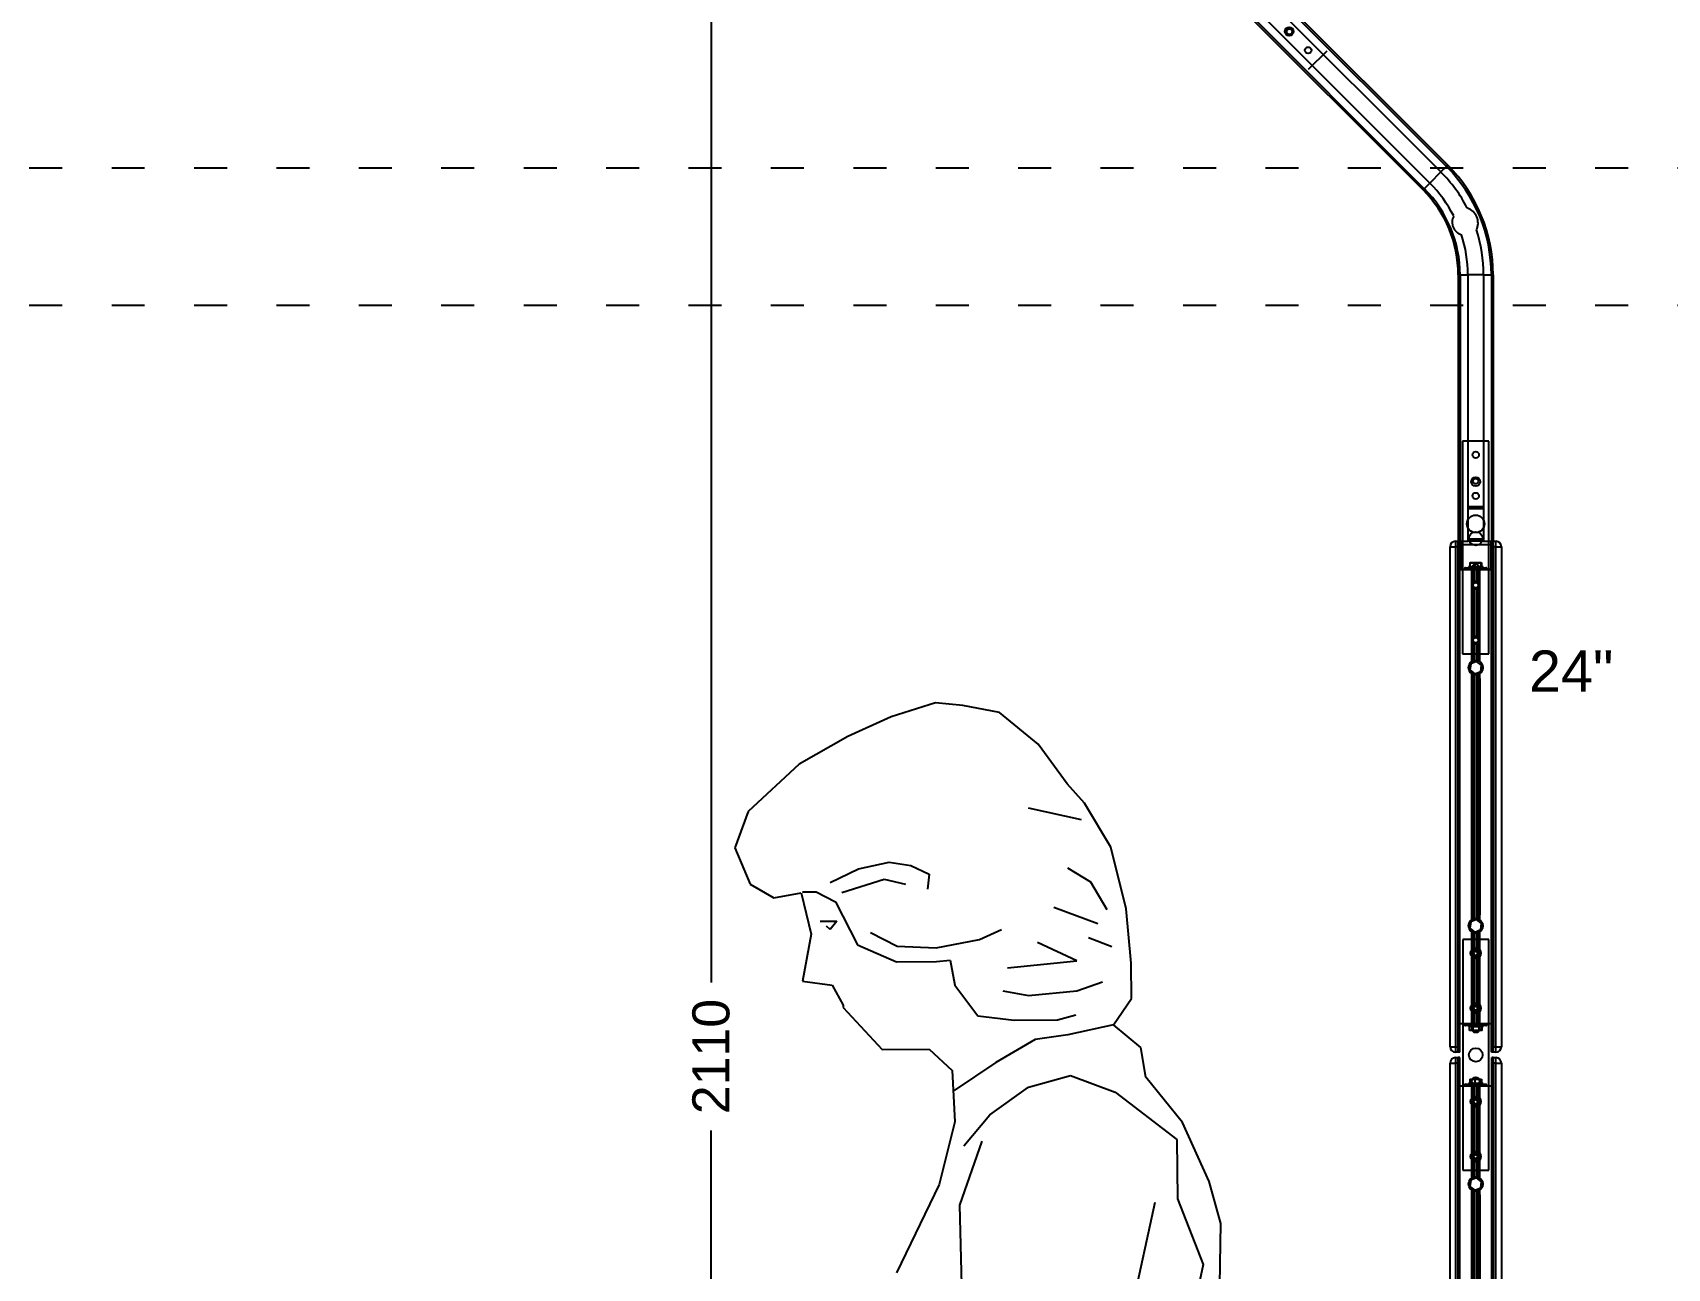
# Model space of a CAD drawing. Header units: inches. Extents: x 9936 to 27102, y -2774 to 11910.
# Drawn here: x 20149 to 21339, y 6417 to 7317 of the extents above; entities that cross this region are included whole.
import ezdxf

# ---------------------------------------------------------------- set-up
doc = ezdxf.new("R2010")
doc.units = ezdxf.units.IN
doc.header["$MEASUREMENT"] = 0
doc.linetypes.add('ACAD_ISO03W100', pattern=[30, 12, -18])
for name, color, linetype in [('Conector lateral', 150, 'Continuous'), ('COTA', 7, 'Continuous'), ('planta', 8, 'Continuous'), ('Puente', 244, 'Continuous'), ('RECTO', 20, 'Continuous'), ('TEXTO', 7, 'Continuous')]:
    doc.layers.add(name, color=color, linetype=linetype)
doc.styles.get("Standard").update_dxf_attribs({"font": 'arial.ttf'})
doc.dimstyles.get("Standard").update_dxf_attribs({"dimscale": 150, "dimtxt": 0.18, "dimasz": 0.18, "dimexe": 0.18, "dimexo": 0.0625, "dimgap": 0.09, "dimtad": 0, "dimdec": 0, "dimzin": 0, "dimdsep": 46, "dimtxsty": 'Standard', "dimcen": 0.09, "dimclrd": 1, "dimclre": 1, "dimclrt": 1, "dimadec": 0, "dimazin": 0, "dimtfac": 1, "dimtdec": 0, "dimtofl": 0, "dimtmove": 0, "dimatfit": 3, "dimfxl": 1, "dimtolj": 1, "dimtzin": 0, "dimarcsym": 0})

# ---------------------------------------------------------------- blocks, each defined once
blk = doc.blocks.new('A$C3EBA59D7')
at = {"layer": 'RECTO', "linetype": 'Continuous'}
for p, q in [((4, 372), (4, 368)), ((4, 372), (6, 372)), ((6, 0), (6, 372)), ((7.1, 372), (6, 372)), ((7.1, 0), (7.1, 372)), ((31.4, 372), (30.3, 372)), ((30.3, 0), (30.3, 372)), ((31.4, 372), (33.4, 372)), ((31.4, 0), (31.4, 372)), ((33.4, 368), (33.4, 372)), ((0, 368), (4, 368)), ((0, 4), (0, 368)), ((6, 368), (4, 368)), ((4, 368), (4, 4)), ((6, 4), (6, 368)), ((31.4, 368), (31.4, 4)), ((33.4, 368), (31.4, 368)), ((33.4, 4), (33.4, 368)), ((33.4, 368), (37.4, 368)), ((37.4, 368), (37.4, 4)), ((15.6, 351.2), (7.1, 351.2)), ((10.7, 352.2), (10.7, 351.2)), ((15.6, 352.2), (10.7, 352.2)), ((11.2, 352.7), (13.5, 352.7)), ((13.5, 353.3), (13.5, 352.3)), ((20.7, 353.3), (13.5, 353.3)), ((15.6, 352.3), (13.5, 352.3)), ((14.5, 356.3), (14.5, 353.3)), ((14.5, 356.3), (18.1, 356.3)), ((15.6, 352.3), (15.6, 284.2)), ((16.9, 352.3), (15.6, 352.3)), ((20.5, 352.3), (16.9, 352.3)), ((16.9, 342.1), (16.9, 352.3)), ((17.9, 342.6), (17.9, 351.2)), ((19.5, 351.2), (17.9, 351.2)), ((18.1, 356.3), (18.1, 353.3)), ((18.1, 356.3), (22.3, 356.3)), ((19.5, 342.6), (19.5, 351.2)), ((20.5, 352.3), (20.5, 342.1)), ((21.8, 352.3), (20.5, 352.3)), ((24, 353.3), (20.7, 353.3)), ((24, 352.3), (21.8, 352.3)), ((21.8, 284.2), (21.8, 352.3)), ((25.4, 352.2), (21.8, 352.2)), ((30.3, 351.2), (21.8, 351.2)), ((22.3, 356.3), (22.3, 353.3)), ((22.3, 356.3), (22.9, 356.3)), ((22.9, 356.3), (22.9, 353.3)), ((24, 352.3), (24, 353.3)), ((24, 352.7), (25, 352.7)), ((25, 352.7), (26.2, 352.7)), ((26.7, 352.2), (25.4, 352.2)), ((26.7, 351.2), (26.7, 352.2)), ((16.9, 302.1), (16.9, 337.9)), ((17.9, 302.6), (17.9, 337.4)), ((19.5, 302.6), (19.5, 337.4)), ((20.5, 337.9), (20.5, 302.1)), ((16.9, 284.9), (16.9, 297.9)), ((20.5, 297.9), (20.5, 284.9)), ((17.9, 285.2), (17.9, 297.4)), ((19.5, 285.2), (19.5, 297.4)), ((15.1, 282.8), (14.5, 278.3)), ((14.5, 278.3), (18.1, 275.5)), ((19.3, 284.5), (15.1, 282.8)), ((15.6, 275.8), (15.6, 272)), ((16.9, 272), (16.9, 275.1)), ((17.9, 97.2), (17.9, 274.8)), ((18.1, 275.5), (22.3, 277.2)), ((22.9, 281.7), (19.3, 284.5)), ((19.5, 97.2), (19.5, 274.8)), ((20.5, 275.1), (20.5, 272)), ((21.8, 272), (21.8, 275.8)), ((22.3, 277.2), (22.9, 281.7)), ((15.6, 272), (15.6, 100)), ((16.4, 272), (15.6, 272)), ((16.4, 100), (16.4, 272)), ((17.5, 272), (16.4, 272)), ((17.5, 100), (17.5, 272)), ((20, 272), (20, 100)), ((21, 272), (20, 272)), ((21, 100), (21, 272)), ((21.9, 272), (21, 272)), ((21.9, 100), (21.9, 272)), ((19.3, 96.5), (15.1, 94.8)), ((15.6, 100), (15.6, 96.2)), ((15.6, 100), (16.4, 100)), ((16.4, 100), (17.5, 100)), ((16.9, 96.9), (16.9, 100)), ((22.9, 93.7), (19.3, 96.5)), ((20, 100), (21, 100)), ((20.5, 100), (20.5, 96.9)), ((21, 100), (21.9, 100)), ((21.8, 96.2), (21.8, 100)), ((15.1, 94.8), (14.5, 90.3)), ((14.5, 90.3), (18.1, 87.5)), ((15.6, 87.8), (15.6, 19.7)), ((16.9, 74.1), (16.9, 87.1)), ((17.9, 74.6), (17.9, 86.8)), ((18.1, 87.5), (22.3, 89.2)), ((19.5, 74.6), (19.5, 86.8)), ((20.5, 87.1), (20.5, 74.1)), ((21.8, 19.7), (21.8, 87.8)), ((22.3, 89.2), (22.9, 93.7)), ((16.9, 34.1), (16.9, 69.9)), ((17.9, 34.6), (17.9, 69.4)), ((19.5, 34.6), (19.5, 69.4)), ((20.5, 69.9), (20.5, 34.1)), ((16.9, 19.7), (16.9, 29.9)), ((17.9, 20.8), (17.9, 29.4)), ((19.5, 20.8), (19.5, 29.4)), ((20.5, 29.9), (20.5, 19.7)), ((7.1, 20.8), (15.6, 20.8)), ((10.7, 20.8), (10.7, 19.8)), ((10.7, 19.8), (15.6, 19.8)), ((13.5, 19.3), (11.2, 19.3)), ((13.5, 19.7), (13.5, 18.7)), ((13.5, 19.7), (15.6, 19.7)), ((13.5, 18.7), (24, 18.7)), ((14.1, 15.7), (14.1, 18.7)), ((16.7, 15.7), (14.1, 15.7)), ((15.6, 19.7), (16.9, 19.7)), ((16.7, 15.7), (16.7, 18.7)), ((21.3, 15.7), (16.7, 15.7)), ((16.9, 19.7), (20.5, 19.7)), ((17.9, 20.8), (19.5, 20.8)), ((20.5, 19.7), (21.8, 19.7)), ((21.3, 15.7), (21.3, 18.7)), ((23.3, 15.7), (21.3, 15.7)), ((21.8, 20.8), (30.3, 20.8)), ((21.8, 19.8), (26.7, 19.8)), ((21.8, 19.7), (24, 19.7)), ((23.3, 15.7), (23.3, 18.7)), ((24, 18.7), (24, 19.7)), ((26.2, 19.3), (24, 19.3)), ((26.7, 19.8), (26.7, 20.8)), ((0, 4), (4, 4)), ((4, 4), (6, 4)), ((4, 4), (4, 0)), ((31.4, 4), (33.4, 4)), ((33.4, 0), (33.4, 4)), ((33.4, 4), (37.4, 4)), ((6, 0), (4, 0)), ((7.1, 0), (6, 0)), ((31.4, 0), (30.3, 0)), ((33.4, 0), (31.4, 0))]:
    blk.add_line(p, q, dxfattribs=at)
for centre, radius in [((18.7, 340), 1.98), ((18.7, 300), 1.98), ((18.7, 280), 5.25), ((18.7, 92), 5.25), ((18.7, 72), 1.98), ((18.7, 32), 1.98)]:
    blk.add_circle(centre, radius, dxfattribs=at)
for centre, radius, start, end in [((4, 368), 4, 90, 180), ((33.4, 368), 4, 0, 90), ((11.2, 352.2), 0.5, 90, 180), ((18.7, 352.9), 1.9, 198.4085, 243.4746), ((18.7, 352.9), 1.9, 296.5254, 341.5915), ((26.2, 352.2), 0.5, 0, 90), ((18.7, 340), 2.78, 130.4601, 229.5399), ((18.7, 340), 2.78, 72.2158, 107.7842), ((18.7, 340), 2.78, 252.2158, 287.7842), ((18.7, 340), 2.78, 310.4601, 49.5399), ((18.7, 300), 2.78, 130.4601, 229.5399), ((18.7, 300), 2.78, 72.2158, 107.7842), ((18.7, 300), 2.78, 310.4601, 49.5399), ((18.7, 300), 2.78, 252.2158, 287.7842), ((18.7, 72), 2.78, 130.4601, 229.5399), ((18.7, 72), 2.78, 72.2158, 107.7842), ((18.7, 72), 2.78, 310.4601, 49.5399), ((18.7, 72), 2.78, 252.2158, 287.7842), ((18.7, 32), 2.78, 130.4601, 229.5399), ((18.7, 32), 2.78, 72.2158, 107.7842), ((18.7, 32), 2.78, 252.2158, 287.7842), ((18.7, 32), 2.78, 310.4601, 49.5399), ((11.2, 19.8), 0.5, 180, 270), ((18.7, 19.1), 1.9, 116.5254, 161.5915), ((18.7, 19.1), 1.9, 18.4085, 63.4746), ((26.2, 19.8), 0.5, 270, 0), ((4, 4), 4, 180, 270), ((33.4, 4), 4, 270, 0)]:
    blk.add_arc(centre, radius, start, end, dxfattribs=at)
for points, knots in [([(16.9, 342.1), (17, 342.2), (17.2, 342.3), (17.5, 342.5), (17.8, 342.6), (17.9, 342.6)], [0, 0, 0, 0, 0.439174, 0.876749, 1, 1, 1, 1]), ([(17.9, 337.4), (17.7, 337.4), (17.3, 337.6), (17, 337.8), (16.9, 337.9), (16.9, 337.9)], [0, 0, 0, 0, 0.444481, 0.887819, 1, 1, 1, 1]), ([(19.5, 342.6), (19.7, 342.6), (20.1, 342.4), (20.4, 342.2), (20.5, 342.1), (20.5, 342.1)], [0, 0, 0, 0, 0.444481, 0.887819, 1, 1, 1, 1]), ([(20.5, 337.9), (20.4, 337.8), (20.2, 337.7), (19.9, 337.5), (19.6, 337.4), (19.5, 337.4)], [0, 0, 0, 0, 0.439174, 0.876749, 1, 1, 1, 1]), ([(16.9, 302.1), (17, 302.2), (17.2, 302.3), (17.5, 302.5), (17.8, 302.6), (17.9, 302.6)], [0, 0, 0, 0, 0.439175, 0.876751, 1, 1, 1, 1]), ([(17.9, 297.4), (17.7, 297.4), (17.3, 297.6), (17, 297.8), (16.9, 297.9), (16.9, 297.9)], [0, 0, 0, 0, 0.444478, 0.887817, 1, 1, 1, 1]), ([(19.5, 302.6), (19.7, 302.6), (20.1, 302.4), (20.4, 302.2), (20.5, 302.1), (20.5, 302.1)], [0, 0, 0, 0, 0.444478, 0.887817, 1, 1, 1, 1]), ([(20.5, 297.9), (20.4, 297.8), (20.2, 297.7), (19.9, 297.5), (19.6, 297.4), (19.5, 297.4)], [0, 0, 0, 0, 0.439175, 0.876751, 1, 1, 1, 1]), ([(16.9, 74.1), (17, 74.2), (17.2, 74.3), (17.5, 74.5), (17.8, 74.6), (17.9, 74.6)], [0, 0, 0, 0, 0.439175, 0.876751, 1, 1, 1, 1]), ([(19.5, 74.6), (19.7, 74.6), (20.1, 74.4), (20.4, 74.2), (20.5, 74.1), (20.5, 74.1)], [0, 0, 0, 0, 0.444478, 0.887817, 1, 1, 1, 1]), ([(17.9, 69.4), (17.7, 69.4), (17.3, 69.6), (17, 69.8), (16.9, 69.9), (16.9, 69.9)], [0, 0, 0, 0, 0.444478, 0.887817, 1, 1, 1, 1]), ([(20.5, 69.9), (20.4, 69.8), (20.2, 69.7), (19.9, 69.5), (19.6, 69.4), (19.5, 69.4)], [0, 0, 0, 0, 0.439175, 0.876751, 1, 1, 1, 1]), ([(16.9, 34.1), (17, 34.2), (17.2, 34.3), (17.5, 34.5), (17.8, 34.6), (17.9, 34.6)], [0, 0, 0, 0, 0.439174, 0.876749, 1, 1, 1, 1]), ([(17.9, 29.4), (17.7, 29.4), (17.3, 29.6), (17, 29.8), (16.9, 29.9), (16.9, 29.9)], [0, 0, 0, 0, 0.444481, 0.887819, 1, 1, 1, 1]), ([(19.5, 34.6), (19.7, 34.6), (20.1, 34.4), (20.4, 34.2), (20.5, 34.1), (20.5, 34.1)], [0, 0, 0, 0, 0.444481, 0.887819, 1, 1, 1, 1]), ([(20.5, 29.9), (20.4, 29.8), (20.2, 29.7), (19.9, 29.5), (19.6, 29.4), (19.5, 29.4)], [0, 0, 0, 0, 0.439174, 0.876749, 1, 1, 1, 1])]:
    blk.add_open_spline(points, degree=3, knots=knots, dxfattribs=at)
blk = doc.blocks.new('A$C10B60D47')
at = {"layer": 'Conector lateral', "linetype": 'Continuous'}
for p, q in [((19, 168), (0, 168)), ((0, 168), (0, 0)), ((19, 0), (19, 168)), ((7.2, 157.7), (8.7, 158.3)), ((7.2, 157.7), (7.7, 156.6)), ((7.7, 156.6), (9.2, 157.2)), ((8.1, 159.9), (9.2, 160.3)), ((8.1, 159.9), (8.7, 158.3)), ((9.2, 160.3), (9.9, 158.8)), ((9.2, 157.2), (9.8, 155.7)), ((9.8, 155.7), (10.9, 156.1)), ((9.9, 158.8), (11.4, 159.4)), ((10.3, 157.7), (11.8, 158.3)), ((10.3, 157.7), (10.9, 156.1)), ((11.4, 159.4), (11.8, 158.3)), ((8.1, 119.9), (9.2, 120.3)), ((8.1, 119.9), (8.7, 118.3)), ((9.2, 120.3), (9.9, 118.8)), ((9.9, 118.8), (11.4, 119.4)), ((11.4, 119.4), (11.8, 118.3)), ((7.2, 117.7), (8.7, 118.3)), ((7.2, 117.7), (7.7, 116.6)), ((7.7, 116.6), (9.2, 117.2)), ((9.2, 117.2), (9.8, 115.7)), ((9.8, 115.7), (10.9, 116.1)), ((10.3, 117.7), (11.8, 118.3)), ((10.3, 117.7), (10.9, 116.1)), ((7.2, 49.7), (8.7, 50.3)), ((7.2, 49.7), (7.7, 48.6)), ((7.7, 48.6), (9.2, 49.2)), ((8.1, 51.9), (9.2, 52.3)), ((8.1, 51.9), (8.7, 50.3)), ((9.2, 52.3), (9.9, 50.8)), ((9.2, 49.2), (9.8, 47.7)), ((9.8, 47.7), (10.9, 48.1)), ((9.9, 50.8), (11.4, 51.4)), ((10.3, 49.7), (11.8, 50.3)), ((10.3, 49.7), (10.9, 48.1)), ((11.4, 51.4), (11.8, 50.3)), ((8.1, 11.9), (9.2, 12.3)), ((9.2, 12.3), (9.9, 10.8)), ((7.2, 9.7), (8.7, 10.3)), ((7.2, 9.7), (7.7, 8.6)), ((7.7, 8.6), (9.2, 9.2)), ((8.1, 11.9), (8.7, 10.3)), ((9.2, 9.2), (9.8, 7.7)), ((9.8, 7.7), (10.9, 8.1)), ((9.9, 10.8), (11.4, 11.4)), ((10.3, 9.7), (11.8, 10.3)), ((10.3, 9.7), (10.9, 8.1)), ((11.4, 11.4), (11.8, 10.3)), ((0, 0), (19, 0))]:
    blk.add_line(p, q, dxfattribs=at)
for centre, radius in [((9.5, 158), 3.75), ((9.5, 118), 3.75), ((9.5, 103), 2.78), ((9.5, 65), 2.78), ((9.5, 50), 3.75), ((9.5, 10), 3.75)]:
    blk.add_circle(centre, radius, dxfattribs=at)
blk = doc.blocks.new('BIOMBO 57')
at = {"layer": 'RECTO', "color": 252, "true_color": 0x939598}
for centre in [(0, 0), (0, -376)]:
    blk.add_circle(centre, 5, dxfattribs=at)
blk.add_blockref('A$C10B60D47', (-9.5, -460))
at = {"layer": 'RECTO'}
for p in [(-18.7, -374), (-18.7, -750)]:
    blk.add_blockref('A$C3EBA59D7', p, dxfattribs=at)
blk = doc.blocks.new('PUENTE 135° H24 F24')
at = {"layer": 'Puente', "linetype": 'Continuous'}
for p, q in [((9231.5, -10431.1), (9094.3, -10293.9)), ((9232.4, -10430.2), (9095.2, -10293)), ((9227.4, -10435.1), (9090.2, -10298)), ((9214.4, -10448.1), (9077.2, -10311)), ((9215.3, -10447.3), (9078.1, -10310.1)), ((9219.4, -10443.2), (9082.2, -10306)), ((9131.1, -10360.3), (9144.6, -10346.9)), ((9227.4, -10435.1), (9219.4, -10443.2)), ((9227.4, -10435.1), (9231.5, -10431.1)), ((9215.3, -10447.3), (9219.4, -10443.2)), ((9240, -10510), (9241.3, -10510)), ((9240, -10510), (9240, -10704)), ((9241.3, -10510), (9241.3, -10704)), ((9241.3, -10510), (9247, -10510)), ((9247, -10510), (9247, -10704)), ((9258.4, -10510), (9247, -10510)), ((9258.4, -10510), (9258.4, -10704)), ((9258.4, -10510), (9264.2, -10510)), ((9264.2, -10510), (9265.4, -10510)), ((9264.2, -10510), (9264.2, -10704)), ((9265.4, -10510), (9265.4, -10704)), ((9243.2, -10631), (9243.2, -10786)), ((9262.3, -10631), (9243.2, -10631)), ((9262.3, -10786), (9262.3, -10631)), ((9247, -10678.6), (9258.4, -10678.6)), ((9247, -10680.1), (9258.4, -10680.1)), ((9240, -10704), (9241.3, -10704)), ((9240, -11076), (9240, -10704)), ((9241.1, -10704), (9240, -10704)), ((9240, -11072), (9240, -10708)), ((9241.1, -11076), (9241.1, -10704)), ((9241.3, -10704), (9247, -10704)), ((9241.7, -10704), (9241.7, -10706.5)), ((9263.7, -10706.5), (9241.7, -10706.5)), ((9241.7, -10706.5), (9241.7, -10724.5)), ((9258.4, -10702.5), (9247, -10702.5)), ((9258.4, -10704), (9247, -10704)), ((9258.4, -10704), (9264.2, -10704)), ((9263.7, -10704), (9263.7, -10706.5)), ((9263.7, -10706.5), (9263.7, -10724.5)), ((9264.2, -10704), (9265.4, -10704)), ((9265.4, -10704), (9264.3, -10704)), ((9264.3, -11076), (9264.3, -10704)), ((9265.4, -11076), (9265.4, -10704)), ((9265.4, -10708), (9265.4, -11072)), ((9248.5, -10719.7), (9248.5, -10722.7)), ((9248.5, -10719.7), (9252.1, -10719.7)), ((9248.8, -10724.5), (9248.8, -10719.5)), ((9248.8, -10719.5), (9256.7, -10719.5)), ((9252.1, -10719.7), (9252.1, -10722.7)), ((9252.1, -10719.7), (9256.4, -10719.7)), ((9256.4, -10719.7), (9256.4, -10722.7)), ((9256.4, -10719.7), (9257, -10719.7)), ((9256.7, -10719.5), (9256.7, -10724.5)), ((9257, -10719.7), (9257, -10722.7)), ((9249.6, -10724.8), (9241.1, -10724.8)), ((9248.8, -10724.5), (9241.7, -10724.5)), ((9244.7, -10723.8), (9244.7, -10724.8)), ((9249.6, -10723.8), (9244.7, -10723.8)), ((9245.2, -10723.3), (9247.5, -10723.3)), ((9247.5, -10722.7), (9247.5, -10723.7)), ((9254.7, -10722.7), (9247.5, -10722.7)), ((9249.6, -10723.7), (9247.5, -10723.7)), ((9249.6, -10723.7), (9249.6, -10791.8)), ((9250.9, -10723.7), (9249.6, -10723.7)), ((9254.5, -10723.7), (9250.9, -10723.7)), ((9250.9, -10733.9), (9250.9, -10723.7)), ((9251.9, -10733.4), (9251.9, -10724.8)), ((9253.6, -10724.8), (9251.9, -10724.8)), ((9253.6, -10733.4), (9253.6, -10724.8)), ((9254.5, -10723.7), (9254.5, -10733.9)), ((9255.8, -10723.7), (9254.5, -10723.7)), ((9258, -10722.7), (9254.7, -10722.7)), ((9258, -10723.7), (9255.8, -10723.7)), ((9255.8, -10791.8), (9255.8, -10723.7)), ((9259.4, -10723.8), (9255.8, -10723.8)), ((9264.3, -10724.8), (9255.8, -10724.8)), ((9263.7, -10724.5), (9256.7, -10724.5)), ((9258, -10723.7), (9258, -10722.7)), ((9258, -10723.3), (9259, -10723.3)), ((9259, -10723.3), (9260.2, -10723.3)), ((9260.7, -10723.8), (9259.4, -10723.8)), ((9260.7, -10724.8), (9260.7, -10723.8)), ((9250.9, -10773.9), (9250.9, -10738.1)), ((9251.9, -10773.4), (9251.9, -10738.7)), ((9253.6, -10773.4), (9253.6, -10738.7)), ((9254.5, -10738.1), (9254.5, -10773.9)), ((9250.9, -10791.1), (9250.9, -10778.1)), ((9251.9, -10790.8), (9251.9, -10778.7)), ((9253.6, -10790.8), (9253.6, -10778.7)), ((9254.5, -10778.1), (9254.5, -10791.1)), ((9243.2, -10786), (9262.3, -10786)), ((9249.1, -10793.2), (9248.5, -10797.8)), ((9253.3, -10791.5), (9249.1, -10793.2)), ((9257, -10794.3), (9253.3, -10791.5)), ((9248.5, -10797.8), (9252.1, -10800.6)), ((9249.6, -10800.3), (9249.6, -10804)), ((9249.6, -10804), (9249.6, -10976)), ((9250.4, -10804), (9249.6, -10804)), ((9250.4, -10976), (9250.4, -10804)), ((9251.5, -10804), (9250.4, -10804)), ((9250.9, -10804), (9250.9, -10800.9)), ((9251.5, -10976), (9251.5, -10804)), ((9251.9, -10978.8), (9251.9, -10801.2)), ((9252.1, -10800.6), (9256.4, -10798.8)), ((9253.6, -10978.8), (9253.6, -10801.2)), ((9254, -10804), (9254, -10976)), ((9255.1, -10804), (9254, -10804)), ((9254.5, -10800.9), (9254.5, -10804)), ((9255.1, -10976), (9255.1, -10804)), ((9255.9, -10804), (9255.1, -10804)), ((9255.8, -10804), (9255.8, -10800.3)), ((9255.9, -10976), (9255.9, -10804)), ((9256.4, -10798.8), (9257, -10794.3)), ((9249.1, -10981.2), (9248.5, -10985.8)), ((9253.3, -10979.5), (9249.1, -10981.2)), ((9249.6, -10976), (9249.6, -10979.8)), ((9249.6, -10976), (9250.4, -10976)), ((9250.4, -10976), (9251.5, -10976)), ((9250.9, -10979.1), (9250.9, -10976)), ((9257, -10982.3), (9253.3, -10979.5)), ((9254, -10976), (9255.1, -10976)), ((9254.5, -10976), (9254.5, -10979.1)), ((9255.1, -10976), (9255.9, -10976)), ((9255.8, -10979.8), (9255.8, -10976)), ((9256.4, -10986.8), (9257, -10982.3)), ((9248.5, -10985.8), (9252.1, -10988.6)), ((9249.6, -10988.3), (9249.6, -11056.3)), ((9250.9, -11001.9), (9250.9, -10988.9)), ((9251.9, -11001.4), (9251.9, -10989.2)), ((9252.1, -10988.6), (9256.4, -10986.8)), ((9253.6, -11001.4), (9253.6, -10989.2)), ((9254.5, -10988.9), (9254.5, -11001.9)), ((9255.8, -11056.3), (9255.8, -10988.3)), ((9250.9, -11041.9), (9250.9, -11006.1)), ((9251.9, -11041.4), (9251.9, -11006.7)), ((9253.6, -11041.4), (9253.6, -11006.7)), ((9254.5, -11006.1), (9254.5, -11041.9)), ((9241.1, -11055.2), (9249.6, -11055.2)), ((9244.7, -11055.2), (9244.7, -11056.2)), ((9250.9, -11056.3), (9250.9, -11046.1)), ((9251.9, -11055.2), (9251.9, -11046.7)), ((9251.9, -11055.2), (9253.6, -11055.2)), ((9253.6, -11055.2), (9253.6, -11046.7)), ((9254.5, -11046.1), (9254.5, -11056.3)), ((9255.8, -11055.2), (9264.3, -11055.2)), ((9260.7, -11056.2), (9260.7, -11055.2)), ((9244.7, -11056.2), (9249.7, -11056.2)), ((9247.5, -11056.7), (9245.2, -11056.7)), ((9247.5, -11056.3), (9247.5, -11057.3)), ((9247.5, -11056.3), (9249.6, -11056.3)), ((9247.5, -11057.3), (9258, -11057.3)), ((9248.2, -11060.3), (9248.2, -11057.3)), ((9250.8, -11060.3), (9248.2, -11060.3)), ((9249.6, -11056.3), (9250.9, -11056.3)), ((9250.8, -11060.3), (9250.8, -11057.3)), ((9255.3, -11060.3), (9250.8, -11060.3)), ((9250.9, -11056.3), (9254.6, -11056.3)), ((9254.5, -11056.3), (9255.8, -11056.3)), ((9255.3, -11060.3), (9255.3, -11057.3)), ((9257.3, -11060.3), (9255.3, -11060.3)), ((9255.8, -11056.2), (9260.7, -11056.2)), ((9255.8, -11056.3), (9258, -11056.3)), ((9257.3, -11060.3), (9257.3, -11057.3)), ((9258, -11057.3), (9258, -11056.3)), ((9260.2, -11056.7), (9258, -11056.7)), ((9241.1, -11076), (9240, -11076)), ((9265.4, -11076), (9264.3, -11076))]:
    blk.add_line(p, q, dxfattribs=at)
at = {"layer": 'Puente', "linetype": 'Continuous', "flags": 128}
for points in [[(9231.5, -10431.1), (9231.5, -10431.1), (9231.6, -10431), (9231.8, -10430.8), (9231.9, -10430.6), (9232.1, -10430.5), (9232.2, -10430.3), (9232.3, -10430.2), (9232.4, -10430.2)], [(9214.4, -10448.1), (9214.4, -10448.1), (9214.5, -10448), (9214.7, -10447.9), (9214.9, -10447.7), (9215, -10447.5), (9215.2, -10447.4), (9215.3, -10447.3), (9215.3, -10447.3)]]:
    blk.add_lwpolyline(points, dxfattribs=at)
at = {"layer": 'Puente', "linetype": 'Continuous'}
for centre, radius in [((9116.9, -10332.7), 3.17), ((9117.1, -10332.9), 1.98), ((9130.8, -10346.5), 2.38), ((9252.7, -10641), 2.38), ((9252.7, -10660.6), 3.17), ((9252.7, -10660.3), 1.98), ((9252.7, -10671), 2.38), ((9252.7, -10691.3), 6.35), ((9252.7, -10722.3), 1.98), ((9252.7, -10736), 2.38), ((9252.7, -10736), 1.98), ((9252.7, -10776), 2.38), ((9252.7, -10776), 1.98), ((9252.7, -10796), 5.25), ((9252.7, -10984), 5.25), ((9252.7, -11004), 1.98), ((9252.7, -11044), 1.98)]:
    blk.add_circle(centre, radius, dxfattribs=at)
at = {"layer": 'Puente', "color": 252, "true_color": 0x939598}
blk.add_circle((9252.7, -11078), 5, dxfattribs=at)
at = {"layer": 'Puente', "linetype": 'Continuous'}
for centre, radius, start, end in [((9152.5, -10510), 105.9, 27.3356, 45), ((9152.5, -10510), 111.6, 0, 45), ((9152.5, -10510), 112.9, 0, 45), ((9152.5, -10510), 87.5, 0, 45), ((9152.5, -10510), 88.8, 0, 45), ((9152.5, -10510), 94.5, 26.9955, 45), ((9245.1, -10471.7), 9.53, 151.4511, 253.5485), ((9242.9, -10472.3), 11.5, 334.377, 70.9919), ((9152.5, -10510), 94.5, 0, 18.004), ((9152.5, -10510), 105.9, 0, 18.0333), ((9245.2, -10723.8), 0.5, 90, 180), ((9252.7, -10736), 2.78, 130.4601, 229.5399), ((9252.7, -10723.1), 1.9, 198.4085, 243.4746), ((9252.7, -10736), 2.78, 72.2158, 107.7842), ((9252.7, -10723.1), 1.9, 296.5254, 341.5915), ((9252.7, -10736), 2.78, 310.4601, 49.5399), ((9260.2, -10723.8), 0.5, 0, 90), ((9252.7, -10736), 2.78, 252.2158, 287.7842), ((9252.7, -10776), 2.78, 130.4601, 229.5399), ((9252.7, -10776), 2.78, 72.2158, 107.7842), ((9252.7, -10776), 2.78, 252.2158, 287.7842), ((9252.7, -10776), 2.78, 310.4601, 49.5399), ((9252.7, -11004), 2.78, 130.4601, 229.5399), ((9252.7, -11004), 2.78, 72.2158, 107.7842), ((9252.7, -11004), 2.78, 252.2158, 287.7842), ((9252.7, -11004), 2.78, 310.4601, 49.5399), ((9252.7, -11044), 2.78, 130.4601, 229.5399), ((9252.7, -11044), 2.78, 72.2158, 107.7842), ((9252.7, -11044), 2.78, 310.4601, 49.5399), ((9252.7, -11056.9), 1.9, 116.5254, 161.5915), ((9252.7, -11044), 2.78, 252.2158, 287.7842), ((9252.7, -11056.9), 1.9, 18.4085, 63.4746), ((9245.2, -11056.2), 0.5, 180, 270), ((9260.2, -11056.2), 0.5, 270, 0)]:
    blk.add_arc(centre, radius, start, end, dxfattribs=at)
for points, knots in [([(9250.9, -10733.9), (9251, -10733.8), (9251.2, -10733.7), (9251.6, -10733.5), (9251.8, -10733.4), (9251.9, -10733.4)], [0, 0, 0, 0, 0.439174, 0.876749, 1, 1, 1, 1]), ([(9253.6, -10733.4), (9253.8, -10733.4), (9254.2, -10733.6), (9254.4, -10733.8), (9254.5, -10733.9), (9254.5, -10733.9)], [0, 0, 0, 0, 0.444481, 0.887819, 1, 1, 1, 1]), ([(9251.9, -10738.7), (9251.7, -10738.6), (9251.3, -10738.4), (9251.1, -10738.2), (9251, -10738.1), (9250.9, -10738.1)], [0, 0, 0, 0, 0.444481, 0.887819, 1, 1, 1, 1]), ([(9254.5, -10738.1), (9254.5, -10738.2), (9254.3, -10738.4), (9253.9, -10738.6), (9253.6, -10738.6), (9253.6, -10738.7)], [0, 0, 0, 0, 0.439174, 0.876749, 1, 1, 1, 1]), ([(9250.9, -10773.9), (9251, -10773.8), (9251.2, -10773.7), (9251.6, -10773.5), (9251.8, -10773.4), (9251.9, -10773.4)], [0, 0, 0, 0, 0.439175, 0.876751, 1, 1, 1, 1]), ([(9251.9, -10778.7), (9251.7, -10778.6), (9251.3, -10778.4), (9251.1, -10778.2), (9251, -10778.1), (9250.9, -10778.1)], [0, 0, 0, 0, 0.444478, 0.887817, 1, 1, 1, 1]), ([(9253.6, -10773.4), (9253.8, -10773.4), (9254.2, -10773.6), (9254.4, -10773.8), (9254.5, -10773.9), (9254.5, -10773.9)], [0, 0, 0, 0, 0.444478, 0.887817, 1, 1, 1, 1]), ([(9254.5, -10778.1), (9254.5, -10778.2), (9254.3, -10778.4), (9253.9, -10778.6), (9253.6, -10778.6), (9253.6, -10778.7)], [0, 0, 0, 0, 0.439175, 0.876751, 1, 1, 1, 1]), ([(9250.9, -11001.9), (9251, -11001.8), (9251.2, -11001.7), (9251.6, -11001.5), (9251.8, -11001.4), (9251.9, -11001.4)], [0, 0, 0, 0, 0.439175, 0.876751, 1, 1, 1, 1]), ([(9251.9, -11006.7), (9251.7, -11006.6), (9251.3, -11006.4), (9251.1, -11006.2), (9251, -11006.1), (9250.9, -11006.1)], [0, 0, 0, 0, 0.444478, 0.887817, 1, 1, 1, 1]), ([(9253.6, -11001.4), (9253.8, -11001.4), (9254.2, -11001.6), (9254.4, -11001.8), (9254.5, -11001.9), (9254.5, -11001.9)], [0, 0, 0, 0, 0.444478, 0.887817, 1, 1, 1, 1]), ([(9254.5, -11006.1), (9254.5, -11006.2), (9254.3, -11006.4), (9253.9, -11006.6), (9253.6, -11006.6), (9253.6, -11006.7)], [0, 0, 0, 0, 0.439175, 0.876751, 1, 1, 1, 1]), ([(9250.9, -11041.9), (9251, -11041.8), (9251.2, -11041.7), (9251.6, -11041.5), (9251.8, -11041.4), (9251.9, -11041.4)], [0, 0, 0, 0, 0.439174, 0.876749, 1, 1, 1, 1]), ([(9253.6, -11041.4), (9253.8, -11041.4), (9254.2, -11041.6), (9254.4, -11041.8), (9254.5, -11041.9), (9254.5, -11041.9)], [0, 0, 0, 0, 0.444481, 0.887819, 1, 1, 1, 1]), ([(9251.9, -11046.7), (9251.7, -11046.6), (9251.3, -11046.4), (9251.1, -11046.2), (9251, -11046.1), (9250.9, -11046.1)], [0, 0, 0, 0, 0.444481, 0.887819, 1, 1, 1, 1]), ([(9254.5, -11046.1), (9254.5, -11046.2), (9254.3, -11046.4), (9253.9, -11046.6), (9253.6, -11046.6), (9253.6, -11046.7)], [0, 0, 0, 0, 0.439174, 0.876749, 1, 1, 1, 1])]:
    blk.add_open_spline(points, degree=3, knots=knots, dxfattribs=at)
at = {"layer": 'Puente', "color": 251, "true_color": 0x636466, "insert": (9284, -10783.5), "char_height": 30, "attachment_point": 1}
blk.add_mtext_dynamic_manual_height_columns('\\pi7.47655;24"', width=73.255, gutter_width=15.9, heights=[30.6], dxfattribs=at)
blk = doc.blocks.new('*D44')
at = {"layer": 'Defpoints', "color": 0, "transparency": 16777216}
for p in [(20773.3, 7625.9), (20642.9, 5516.2), (21187.5, 5516.2)]:
    blk.add_point(p, dxfattribs=at)
at = {"layer": 'TEXTO', "color": 1, "lineweight": -2, "transparency": 16777216}
for p, q in [((20763.9, 7625.9), (20615.9, 7625.9)), ((20642.9, 7598.9), (20642.9, 6625)), ((20642.9, 5543.2), (20642.9, 6517)), ((21178.2, 5516.2), (20615.9, 5516.2))]:
    blk.add_line(p, q, dxfattribs=at)
at = {"layer": 'TEXTO', "color": 1, "transparency": 16777216}
for points in [[(20638.4, 7598.9), (20647.4, 7598.9), (20642.9, 7625.9)], [(20638.4, 5543.2), (20647.4, 5543.2), (20642.9, 5516.2)]]:
    blk.add_solid(points, dxfattribs=at)
at = {"layer": 'TEXTO', "color": 1, "transparency": 16777216, "insert": (20642.9, 6571), "char_height": 27, "attachment_point": 5, "rotation": 90}
blk.add_mtext('\\A1;2110', dxfattribs=at)
blk = doc.blocks.new('02FFMA09')
at = {"color": 0, "linetype": 'ByBlock'}
for p, q in [((-3.226, 28.873), (-4.358, 28.515)), ((-2.526, 28.803), (-3.226, 28.873)), ((-4.358, 28.515), (-5.46, 28.012)), ((-1.594, 28.624), (-2.526, 28.803)), ((-0.598, 27.817), (-1.594, 28.624)), ((-5.46, 28.012), (-6.706, 27.303)), ((0.137, 26.804), (-0.598, 27.817)), ((-6.706, 27.303), (-8.006, 26.1)), ((0.578, 26.313), (0.137, 26.804)), ((1.256, 25.183), (0.578, 26.313)), ((-8.006, 26.1), (-8.348, 25.166)), ((0.507, 25.887), (-0.852, 26.182)), ((-8.348, 25.166), (-7.963, 24.238)), ((1.647, 23.614), (1.256, 25.183)), ((-5.189, 24.628), (-4.412, 24.801)), ((-4.412, 24.801), (-3.859, 24.718)), ((-3.859, 24.718), (-3.384, 24.499)), ((0.744, 24.291), (0.153, 24.646)), ((-7.963, 24.238), (-7.355, 23.888)), ((-5.915, 24.287), (-5.189, 24.628)), ((-5.62, 24.03), (-4.54, 24.371)), ((-4.54, 24.371), (-3.988, 24.242)), ((-3.384, 24.499), (-3.429, 24.114)), ((1.158, 23.581), (0.744, 24.291)), ((-7.355, 23.888), (-6.659, 24.023)), ((-6.659, 24.023), (-6.401, 22.961)), ((-6.622, 24.044), (-6.273, 24.047)), ((-6.273, 24.047), (-5.776, 23.789)), ((-5.776, 23.789), (-5.215, 22.687)), ((0.921, 23.227), (-0.202, 23.641)), ((1.774, 22.218), (1.647, 23.614)), ((-6.172, 23.298), (-5.748, 23.298)), ((-5.915, 23.086), (-6.005, 23.17)), ((-5.748, 23.298), (-5.915, 23.086)), ((-4.887, 23.002), (-4.2, 22.656)), ((-2.099, 22.829), (-1.54, 23.086)), ((-6.401, 22.961), (-6.62, 21.766)), ((-5.215, 22.687), (-4.222, 22.259)), ((-4.2, 22.656), (-3.211, 22.611)), ((-3.211, 22.611), (-2.099, 22.829)), ((0.389, 22.281), (-0.616, 22.754)), ((1.276, 22.636), (0.685, 22.872)), ((-4.222, 22.259), (-3.203, 22.267)), ((-3.203, 22.267), (-2.854, 22.299)), ((-2.854, 22.299), (-2.733, 21.659)), ((-1.384, 22.104), (0.389, 22.281)), ((1.781, 21.316), (1.774, 22.218)), ((-6.62, 21.766), (-5.863, 21.656)), ((0.389, 21.513), (1.039, 21.749)), ((-5.863, 21.656), (-5.58, 21.145)), ((-2.733, 21.659), (-2.145, 20.878)), ((-1.502, 21.513), (-0.852, 21.394)), ((-0.852, 21.394), (0.389, 21.513)), ((1.321, 20.643), (1.781, 21.316)), ((-5.58, 21.145), (-5.58, 21.087)), ((-5.58, 21.087), (-4.583, 20.015)), ((-0.107, 20.778), (0.358, 20.898)), ((-2.145, 20.878), (-1.212, 20.769)), ((-1.212, 20.769), (-0.107, 20.778)), ((1.321, 20.643), (0.153, 20.389)), ((2.024, 20.067), (1.321, 20.643)), ((-0.675, 20.271), (-1.68, 19.68)), ((0.153, 20.389), (-0.675, 20.271)), ((2.146, 19.311), (2.024, 20.067)), ((-4.583, 20.015), (-3.389, 20.024)), ((-3.389, 20.024), (-2.803, 19.476)), ((-1.68, 19.68), (-2.744, 18.971)), ((-2.803, 19.476), (-2.735, 18.167)), ((-0.85, 19.055), (0.225, 19.354)), ((0.225, 19.354), (1.363, 18.926)), ((3.086, 18.154), (2.146, 19.311)), ((-1.834, 18.348), (-0.85, 19.055)), ((1.363, 18.926), (2.944, 17.716)), ((-2.735, 18.167), (-3.129, 16.563)), ((-2.497, 17.557), (-1.834, 18.348)), ((3.768, 16.646), (3.086, 18.154)), ((-2.601, 16.043), (-2.032, 17.677)), ((2.944, 17.716), (2.956, 16.203)), ((-3.129, 16.563), (-4.218, 14.313)), ((4.067, 15.572), (3.768, 16.646)), ((-2.556, 14.006), (-2.601, 16.043)), ((2.375, 16.111), (1.476, 11.971)), ((2.956, 16.203), (3.61, 14.52)), ((4.026, 13.418), (4.067, 15.572)), ((3.61, 14.52), (3.301, 13.034))]:
    blk.add_line(p, q, dxfattribs=at)

msp = doc.modelspace()

# ---------------------------------------------------------------- linework, layer by layer
at = {"layer": 'COTA', "color": 251, "linetype": 'ACAD_ISO03W100', "ltscale": 2, "true_color": 0x636466}
for p, q in [((10426.463, 7217.982), (22729.114, 7217.982)), ((10426.463, 7117.982), (22729.114, 7117.982))]:
    msp.add_line(p, q, dxfattribs=at)

# ---------------------------------------------------------------- block references
at = {"layer": 'COTA'}
msp.add_blockref('BIOMBO 57', (21199.545, 6948.154), dxfattribs=at)
at = {"layer": 'planta', "xscale": 28.49999999671127, "yscale": 28.4999999998945, "zscale": 28.50000000000001}
msp.add_blockref('02FFMA09', (20898.144, 6005.635), dxfattribs=at)
at = {"layer": 'Puente'}
msp.add_blockref('PUENTE 135° H24 F24', (11946.806, 17650.17), dxfattribs=at)

# ---------------------------------------------------------------- dimensions: what is measured, and where the dimension line sits
at = {"layer": 'TEXTO'}
dim = msp.add_linear_dim(base=(20642.946, 5516.154), p1=(20773.301, 7625.859), p2=(21187.545, 5516.154), angle=90, dimstyle='Standard', dxfattribs=at)
dim.commit()
dim.dimension.update_dxf_attribs({"geometry": '*D44', "text_midpoint": (20642.946, 6571.006)})

doc.saveas('drawing.dxf')
